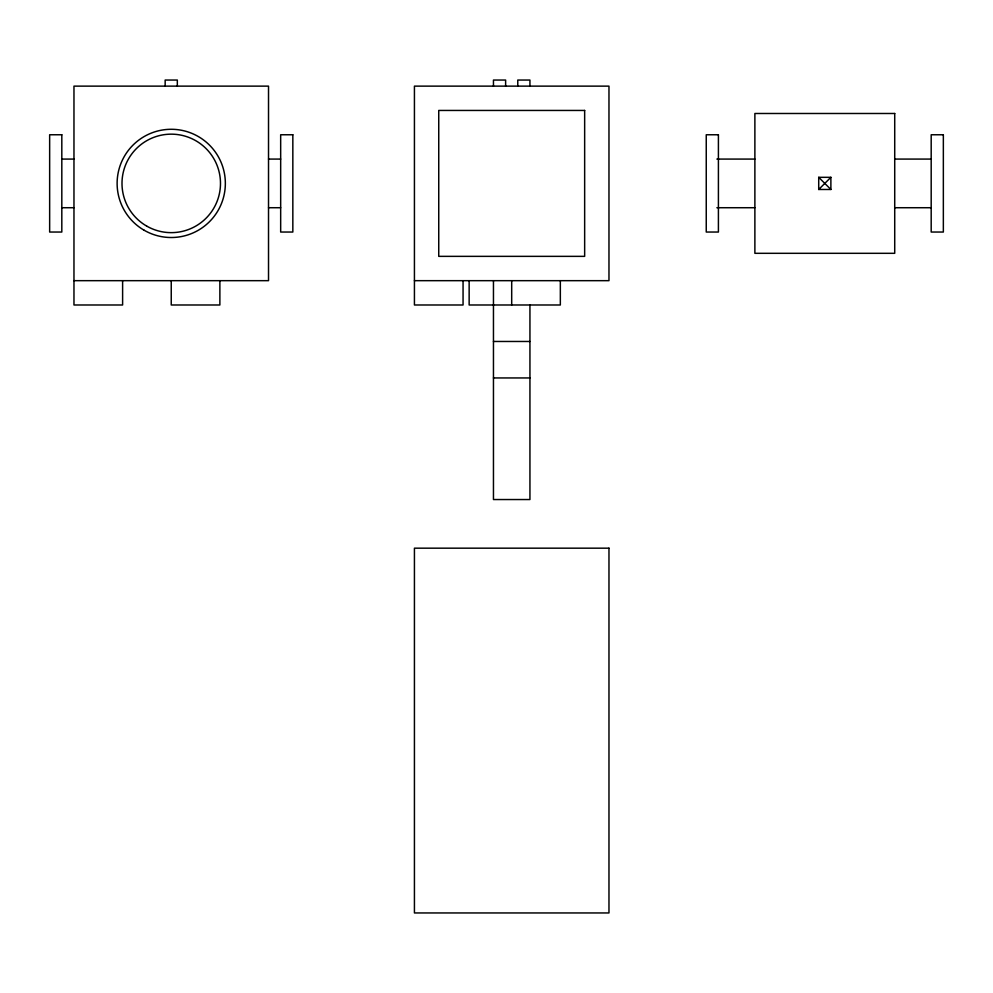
<?xml version="1.0" encoding="UTF-8"?>
<svg xmlns="http://www.w3.org/2000/svg" width="993" height="993" viewBox="0 0 993 993"><rect width="100%" height="100%" fill="white"/><g stroke="black" fill="none" stroke-linecap="round" stroke-linejoin="round"><path stroke-width="1.49" d="M818.716 189.477L830.88 177.325L830.88 189.477L818.716 189.477L818.716 177.325L830.88 177.325M61.814 159.079L73.966 159.079M268.52 159.079L280.671 159.079M716.884 159.079L754.879 159.079M894.718 159.079L931.186 159.079M61.814 207.723L73.966 207.723M268.52 207.723L280.671 207.723M716.884 207.723L754.879 207.723M894.718 207.723L931.186 207.723M73.966 280.671L268.52 280.671L268.52 86.13L73.966 86.13L73.966 304.988L122.611 304.988L122.611 280.671M414.429 280.671L608.97 280.671L608.97 86.13L414.429 86.13L414.429 304.988L463.061 304.988L463.061 280.671M493.459 341.468L529.939 341.468M493.459 377.948L529.939 377.948M818.716 177.325L830.88 189.477M560.337 280.671L560.337 304.988L469.143 304.988L469.143 280.671M529.939 86.13L529.939 80.048L517.775 80.048L517.775 86.13M529.939 304.988L529.939 499.541L493.459 499.541L493.459 280.671M511.693 280.671L511.693 304.988M505.623 86.13L505.623 80.048L493.459 80.048L493.459 86.13M219.875 280.671L219.875 304.988L171.243 304.988L171.243 280.671M177.325 86.13L177.325 80.048L165.161 80.048L165.161 86.13M584.654 110.446L438.745 110.446L438.745 256.355L584.654 256.355L584.654 110.446M894.718 113.487L754.879 113.487L754.879 253.314L894.718 253.314L894.718 113.487M61.814 134.763L49.65 134.763L49.65 232.039L61.814 232.039L61.814 134.763M292.836 134.763L280.671 134.763L280.671 232.039L292.836 232.039L292.836 134.763M718.411 134.763L706.246 134.763L706.246 232.039L718.411 232.039L718.411 134.763M943.35 134.763L931.186 134.763L931.186 232.039L943.35 232.039L943.35 134.763M608.97 548.173L414.429 548.173L414.429 912.952L608.97 912.952L608.97 548.173M146.616 226.044A49.24 49.24 0 0 0 220.483 183.407A49.24 49.24 0 0 0 146.616 140.758A49.24 49.24 0 0 0 146.616 226.044M144.184 230.264A54.106 54.106 0 0 0 225.349 183.407A54.106 54.106 0 0 0 144.184 136.537A54.106 54.106 0 0 0 144.184 230.264"/></g></svg>
